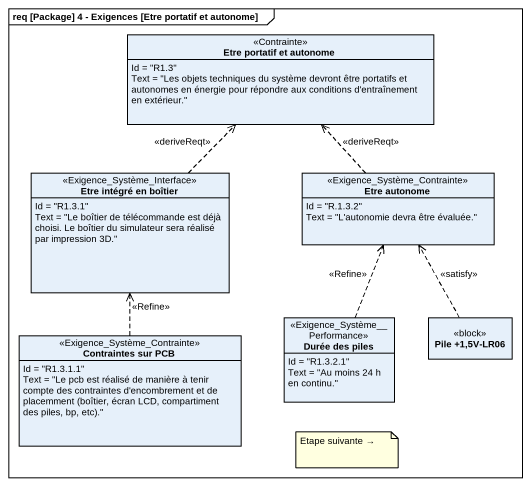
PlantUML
@startuml
mainframe req [Package] 4 - Exigences [Etre portatif et autonome]
hide circle
hide empty members
class "Etre portatif et autonome" as Etre_portatif_et_autonome <<Contrainte>> {
  Id = "R1.3"
  Text = "Les objets techniques du système devront être portatifs et autonomes en énergie pour répondre aux conditions d'entraînement en extérieur."
}
class "Etre intégré en boîtier" as Etre_intégré_en_boîtier <<Exigence_Système_Interface>> {
  Id = "R1.3.1"
  Text = "Le boîtier de télécommande est déjà choisi. Le boîtier du simulateur sera réalisé par impression 3D."
}
class "Etre autonome" as Etre_autonome <<Exigence_Système_Contrainte>> {
  Id = "R.1.3.2"
  Text = "L'autonomie devra être évaluée."
}
class "Durée des piles" as Durée_des_piles <<Exigence_Système__Performance>> {
  Id = "R1.3.2.1"
  Text = "Au moins 24 h en continu."
}
class "Pile +1,5V-LR06" as Pile_1_5V_LR06 <<block>>
class "Contraintes sur PCB" as Contraintes_sur_PCB <<Exigence_Système_Contrainte>> {
  Id = "R1.3.1.1"
  {field} Text = "Le pcb est réalisé de manière à tenir compte des contraintes d'encombrement et de placemment (boîtier, écran LCD, compartiment des piles, bp, etc)."
}
Etre_intégré_en_boîtier .up.> Etre_portatif_et_autonome : <<deriveReqt>>
Etre_autonome .up.> Etre_portatif_et_autonome : <<deriveReqt>>
Durée_des_piles .up.> Etre_autonome : <<Refine>>
Pile_1_5V_LR06 .up.> Etre_autonome : <<satisfy>>
Contraintes_sur_PCB .up.> Etre_intégré_en_boîtier : <<Refine>>
note as N1
  Etape suivante →
end note
@enduml
